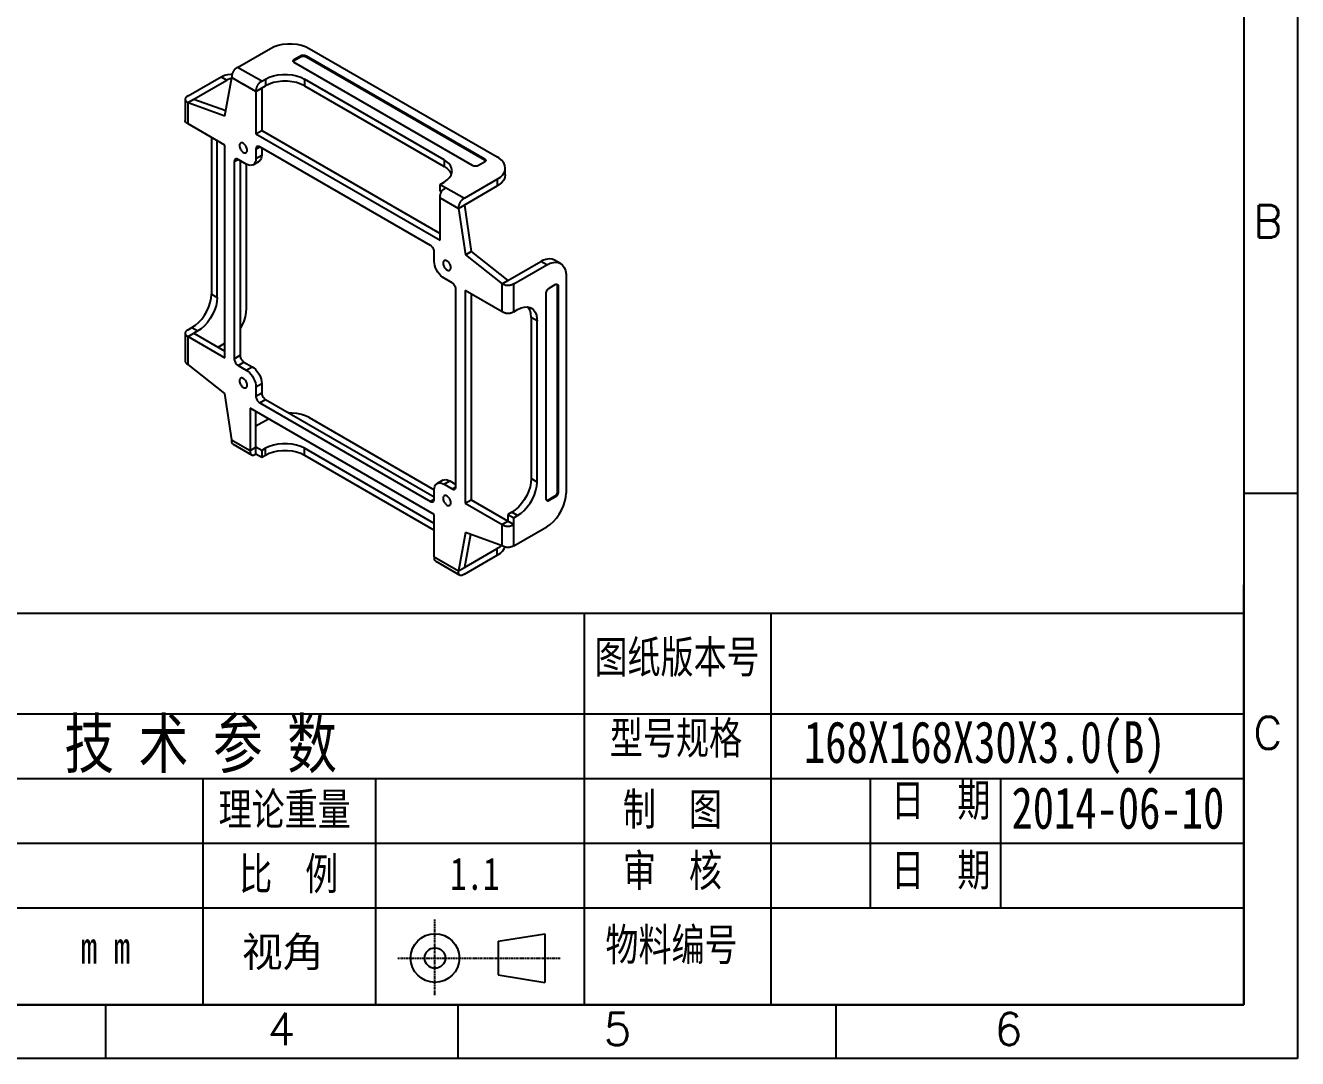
# Model space of a CAD drawing. Header units: millimetres. Extents: x 1063 to 4361, y 385 to 1055.
# Drawn here: x 2682 to 3146.1, y 385.4 to 762.4 of the extents above; entities that cross this region are included whole.
import ezdxf
from ezdxf.enums import TextEntityAlignment as Align

# ---------------------------------------------------------------- set-up
doc = ezdxf.new("R2010")
doc.units = ezdxf.units.MM
doc.linetypes.add('HIDDEN', pattern=[9.525, 6.35, -3.175])
doc.styles.add('Roman', font='romans', dxfattribs={"bigfont": 'bigfont'})
doc.styles.add('ST', font='')
doc.styles.add('文字', font='', dxfattribs={"width": 0.75, "height": 1})
doc.styles.get('ST').set_extended_font_data('PMingLiU')
doc.styles.get('文字').set_extended_font_data('SimSun')

msp = doc.modelspace()

# ---------------------------------------------------------------- linework, layer by layer
at = {"color": 0, "lineweight": -3}
for p, q in [((3146.109, 1054.614), (3146.109, 385.417)), ((3126.452, 1034.957), (3126.452, 405.075)), ((3126.452, 591.676), (3146.094, 591.676)), ((3126.452, 558.284), (3126.452, 405.075)), ((3126.452, 405.075), (3126.452, 558.284)), ((2608.176, 547.962), (3126.452, 547.962)), ((2885.842, 547.962), (2885.842, 405.075)), ((2953.944, 547.962), (2953.944, 405.075)), ((2608.176, 511.143), (3126.452, 511.143)), ((2608.176, 487.572), (3126.452, 487.572)), ((2746.761, 487.572), (2746.761, 405.075)), ((2809.779, 487.572), (2809.779, 405.075)), ((2990.207, 487.572), (2990.207, 440.431)), ((3037.699, 487.572), (3037.699, 440.431)), ((2608.176, 464.001), (2765.536, 464.001)), ((2765.536, 464.001), (3126.452, 464.001)), ((2608.176, 440.431), (3126.452, 440.431)), ((3126.452, 405.075), (2231.008, 405.075)), ((2616.924, 405.075), (3126.452, 405.075)), ((3146.109, 385.417), (2211.35, 385.417))]:
    msp.add_line(p, q, dxfattribs=at)
for p, q in [((2759.407, 747.072), (2771.428, 754.012)), ((2771.428, 754.012), (2772.763, 754.659)), ((2772.763, 754.659), (2774.273, 755.162)), ((2774.273, 755.162), (2775.911, 755.506)), ((2775.911, 755.506), (2777.627, 755.681)), ((2777.627, 755.681), (2779.37, 755.681)), ((2779.37, 755.681), (2781.087, 755.506)), ((2781.087, 755.506), (2782.725, 755.162)), ((2782.725, 755.162), (2784.235, 754.659)), ((2784.235, 754.659), (2785.57, 754.012)), ((2785.57, 754.012), (2854.172, 714.405)), ((2779.679, 749.425), (2779.702, 749.575)), ((2779.685, 749.35), (2779.679, 749.425)), ((2779.73, 749.201), (2779.685, 749.35)), ((2779.702, 749.575), (2779.769, 749.721)), ((2779.721, 749.221), (2779.805, 749.364)), ((2779.819, 749.059), (2779.73, 749.201)), ((2779.769, 749.721), (2779.88, 749.858)), ((2779.805, 749.364), (2779.93, 749.496)), ((2779.95, 748.928), (2779.819, 749.059)), ((2779.88, 749.858), (2780.03, 749.982)), ((2779.93, 749.496), (2780.093, 749.614)), ((2780.118, 748.813), (2779.95, 748.928)), ((2780.03, 749.982), (2780.118, 750.037)), ((2780.093, 749.614), (2780.118, 749.629)), ((2780.118, 750.037), (2782.333, 751.316)), ((2780.118, 749.629), (2782.333, 750.908)), ((2780.118, 750.037), (2780.118, 749.629)), ((2845.166, 711.258), (2780.118, 748.813)), ((2782.333, 751.316), (2782.533, 751.413)), ((2782.333, 751.316), (2782.333, 750.908)), ((2782.333, 750.908), (2782.533, 751.005)), ((2782.533, 751.413), (2782.759, 751.488)), ((2782.533, 751.005), (2782.759, 751.08)), ((2782.759, 751.488), (2783.005, 751.54)), ((2782.759, 751.08), (2783.005, 751.132)), ((2783.005, 751.54), (2783.262, 751.566)), ((2783.005, 751.132), (2783.262, 751.158)), ((2783.262, 751.566), (2783.524, 751.566)), ((2783.262, 751.158), (2783.524, 751.158)), ((2783.524, 751.566), (2783.781, 751.54)), ((2783.524, 751.158), (2783.781, 751.132)), ((2783.781, 751.54), (2784.027, 751.488)), ((2783.781, 751.132), (2784.027, 751.08)), ((2784.027, 751.488), (2784.253, 751.413)), ((2784.027, 751.08), (2784.253, 751.005)), ((2784.253, 751.413), (2784.453, 751.316)), ((2784.253, 751.005), (2784.453, 750.908)), ((2784.453, 751.316), (2849.501, 713.761)), ((2784.453, 751.316), (2784.453, 750.908)), ((2784.453, 750.908), (2849.501, 713.353)), ((2741.382, 736.665), (2753.403, 743.605)), ((2753.403, 743.605), (2754.631, 744.19)), ((2753.403, 743.605), (2755.524, 742.381)), ((2754.631, 744.19), (2755.821, 744.509)), ((2754.752, 729.422), (2757.286, 743.398)), ((2756.019, 742.646), (2755.524, 742.381)), ((2755.821, 744.509), (2756.938, 744.553)), ((2757.236, 743.126), (2756.019, 742.646)), ((2756.938, 744.553), (2757.38, 744.487)), ((2757.287, 743.662), (2757.286, 743.398)), ((2757.286, 743.398), (2761.455, 740.991)), ((2757.299, 743.931), (2757.287, 743.662)), ((2757.328, 744.207), (2757.299, 743.931)), ((2757.357, 744.386), (2757.328, 744.207)), ((2757.396, 744.568), (2757.357, 744.386)), ((2757.446, 744.75), (2757.396, 744.568)), ((2757.506, 744.934), (2757.446, 744.75)), ((2757.577, 745.116), (2757.506, 744.934)), ((2757.658, 745.296), (2757.577, 745.116)), ((2757.735, 745.449), (2757.658, 745.296)), ((2757.819, 745.598), (2757.735, 745.449)), ((2757.91, 745.742), (2757.819, 745.598)), ((2758.007, 745.883), (2757.91, 745.742)), ((2758.109, 746.017), (2758.007, 745.883)), ((2758.215, 746.146), (2758.109, 746.017)), ((2758.326, 746.268), (2758.215, 746.146)), ((2758.532, 746.468), (2758.326, 746.268)), ((2758.746, 746.646), (2758.532, 746.468)), ((2758.964, 746.802), (2758.746, 746.646)), ((2759.185, 746.942), (2758.964, 746.802)), ((2759.407, 747.072), (2759.185, 746.942)), ((2768.229, 741.979), (2759.407, 747.072)), ((2768.229, 741.979), (2769.643, 742.795)), ((2769.643, 742.795), (2770.978, 743.442)), ((2769.643, 742.795), (2769.643, 740.346)), ((2770.978, 743.442), (2772.488, 743.945)), ((2772.488, 743.945), (2774.126, 744.29)), ((2774.126, 744.29), (2775.843, 744.464)), ((2775.843, 744.464), (2777.586, 744.464)), ((2777.586, 744.464), (2779.302, 744.29)), ((2779.302, 744.29), (2780.94, 743.945)), ((2780.94, 743.945), (2782.45, 743.442)), ((2782.45, 743.442), (2783.785, 742.795)), ((2834.743, 713.375), (2783.785, 742.795)), ((2783.785, 742.795), (2783.785, 740.346)), ((2743.503, 735.44), (2755.524, 742.381)), ((2766.107, 738.305), (2761.455, 740.991)), ((2766.107, 738.305), (2769.643, 740.346)), ((2766.109, 738.569), (2766.107, 738.305)), ((2766.107, 738.305), (2766.115, 738.3)), ((2766.121, 738.838), (2766.109, 738.569)), ((2766.115, 738.3), (2768.236, 739.525)), ((2766.115, 738.3), (2766.115, 722.787)), ((2766.149, 739.114), (2766.121, 738.838)), ((2766.179, 739.293), (2766.149, 739.114)), ((2766.218, 739.475), (2766.179, 739.293)), ((2766.268, 739.657), (2766.218, 739.475)), ((2766.328, 739.84), (2766.268, 739.657)), ((2766.399, 740.023), (2766.328, 739.84)), ((2766.48, 740.203), (2766.399, 740.023)), ((2766.557, 740.355), (2766.48, 740.203)), ((2766.641, 740.504), (2766.557, 740.355)), ((2766.732, 740.649), (2766.641, 740.504)), ((2766.828, 740.789), (2766.732, 740.649)), ((2766.93, 740.924), (2766.828, 740.789)), ((2767.037, 741.052), (2766.93, 740.924)), ((2767.148, 741.174), (2767.037, 741.052)), ((2767.354, 741.375), (2767.148, 741.174)), ((2767.567, 741.552), (2767.354, 741.375)), ((2767.786, 741.709), (2767.567, 741.552)), ((2768.007, 741.849), (2767.786, 741.709)), ((2768.229, 741.979), (2768.007, 741.849)), ((2768.229, 739.529), (2768.236, 739.525)), ((2768.236, 739.525), (2768.236, 724.012)), ((2770.978, 740.993), (2769.643, 740.346)), ((2772.488, 741.496), (2770.978, 740.993)), ((2774.126, 741.84), (2772.488, 741.496)), ((2775.843, 742.015), (2774.126, 741.84)), ((2777.586, 742.015), (2775.843, 742.015)), ((2779.302, 741.84), (2777.586, 742.015)), ((2780.94, 741.496), (2779.302, 741.84)), ((2782.45, 740.993), (2780.94, 741.496)), ((2783.785, 740.346), (2782.45, 740.993)), ((2783.785, 740.346), (2834.743, 710.925)), ((2740.278, 735.47), (2740.277, 735.44)), ((2740.277, 735.44), (2740.28, 735.371)), ((2740.277, 735.44), (2740.277, 727.676)), ((2740.288, 735.568), (2740.278, 735.47)), ((2740.28, 735.371), (2740.296, 735.272)), ((2740.312, 735.666), (2740.288, 735.568)), ((2740.296, 735.272), (2740.331, 735.159)), ((2740.348, 735.763), (2740.312, 735.666)), ((2740.331, 735.159), (2740.383, 735.047)), ((2740.396, 735.858), (2740.348, 735.763)), ((2740.383, 735.047), (2740.451, 734.938)), ((2740.457, 735.951), (2740.396, 735.858)), ((2740.451, 734.938), (2740.535, 734.833)), ((2740.593, 736.11), (2740.457, 735.951)), ((2740.535, 734.833), (2740.633, 734.731)), ((2740.759, 736.261), (2740.593, 736.11)), ((2740.633, 734.731), (2740.744, 734.632)), ((2740.744, 734.632), (2740.94, 734.486)), ((2740.951, 736.402), (2740.759, 736.261)), ((2740.94, 734.486), (2741.156, 734.348)), ((2741.162, 736.536), (2740.951, 736.402)), ((2741.156, 734.348), (2741.382, 734.216)), ((2741.382, 736.665), (2741.162, 736.536)), ((2741.382, 734.216), (2743.503, 735.44)), ((2741.382, 726.452), (2741.382, 734.216)), ((2741.382, 734.216), (2754.752, 729.422)), ((2743.503, 735.44), (2755.09, 731.286)), ((2740.278, 727.647), (2740.277, 727.676)), ((2740.288, 727.549), (2740.278, 727.647)), ((2740.312, 727.451), (2740.288, 727.549)), ((2740.348, 727.354), (2740.312, 727.451)), ((2740.396, 727.259), (2740.348, 727.354)), ((2740.457, 727.166), (2740.396, 727.259)), ((2740.593, 727.007), (2740.457, 727.166)), ((2740.759, 726.856), (2740.593, 727.007)), ((2740.951, 726.714), (2740.759, 726.856)), ((2741.162, 726.581), (2740.951, 726.714)), ((2741.382, 726.452), (2741.162, 726.581)), ((2754.817, 718.695), (2741.382, 726.452)), ((2766.115, 722.787), (2768.236, 724.012)), ((2768.236, 724.012), (2833.306, 686.444)), ((2749.867, 721.553), (2749.867, 664.371)), ((2751.989, 663.146), (2751.989, 720.328)), ((2760.349, 719.337), (2760.226, 719.161)), ((2760.507, 719.463), (2760.349, 719.337)), ((2760.598, 719.507), (2760.507, 719.463)), ((2760.8, 719.553), (2760.598, 719.507)), ((2761.024, 719.545), (2760.8, 719.553)), ((2761.262, 719.481), (2761.024, 719.545)), ((2761.507, 719.364), (2761.262, 719.481)), ((2761.753, 719.197), (2761.507, 719.364)), ((2766.115, 722.787), (2833.306, 683.995)), ((2754.817, 641.109), (2754.817, 718.695)), ((2760.141, 718.942), (2760.099, 718.687)), ((2760.099, 718.687), (2760.099, 718.402)), ((2760.099, 718.402), (2760.141, 718.097)), ((2760.226, 719.161), (2760.141, 718.942)), ((2760.141, 718.097), (2760.226, 717.781)), ((2760.226, 717.781), (2760.349, 717.463)), ((2760.349, 717.463), (2760.507, 717.154)), ((2760.507, 717.154), (2760.696, 716.862)), ((2760.696, 716.862), (2760.91, 716.596)), ((2760.91, 716.596), (2761.141, 716.365)), ((2761.141, 716.365), (2761.384, 716.175)), ((2761.384, 716.175), (2761.631, 716.033)), ((2761.631, 716.033), (2761.873, 715.942)), ((2761.991, 718.986), (2761.753, 719.197)), ((2761.873, 715.942), (2762.105, 715.906)), ((2762.214, 718.737), (2761.991, 718.986)), ((2762.105, 715.906), (2762.319, 715.925)), ((2762.416, 718.457), (2762.214, 718.737)), ((2762.319, 715.925), (2762.507, 715.999)), ((2762.591, 718.155), (2762.416, 718.457)), ((2762.507, 715.999), (2762.666, 716.126)), ((2762.732, 717.84), (2762.591, 718.155)), ((2762.666, 716.126), (2762.789, 716.301)), ((2762.836, 717.522), (2762.732, 717.84)), ((2762.789, 716.301), (2762.873, 716.52)), ((2762.9, 717.211), (2762.836, 717.522)), ((2762.873, 716.52), (2762.916, 716.775)), ((2762.922, 716.915), (2762.9, 717.211)), ((2762.916, 716.775), (2762.922, 716.915)), ((2766.115, 717.235), (2767.529, 718.051)), ((2766.12, 717.374), (2766.115, 717.235)), ((2766.115, 717.235), (2766.115, 713.824)), ((2766.115, 713.824), (2768.236, 715.049)), ((2766.163, 717.63), (2766.12, 717.374)), ((2766.247, 717.848), (2766.163, 717.63)), ((2766.37, 718.024), (2766.247, 717.848)), ((2766.529, 718.15), (2766.37, 718.024)), ((2766.62, 718.194), (2766.529, 718.15)), ((2766.822, 718.241), (2766.62, 718.194)), ((2767.045, 718.232), (2766.822, 718.241)), ((2767.283, 718.168), (2767.045, 718.232)), ((2767.529, 718.051), (2767.283, 718.168)), ((2829.786, 682.107), (2767.529, 718.051)), ((2768.236, 715.049), (2768.182, 714.371)), ((2768.236, 717.643), (2768.236, 715.049)), ((2758.211, 712.671), (2759.625, 713.488)), ((2758.216, 712.811), (2758.211, 712.671)), ((2758.211, 712.671), (2758.211, 640.783)), ((2758.259, 713.066), (2758.216, 712.811)), ((2758.344, 713.285), (2758.259, 713.066)), ((2758.467, 713.46), (2758.344, 713.285)), ((2758.625, 713.587), (2758.467, 713.46)), ((2758.716, 713.631), (2758.625, 713.587)), ((2758.918, 713.677), (2758.716, 713.631)), ((2759.142, 713.669), (2758.918, 713.677)), ((2759.38, 713.605), (2759.142, 713.669)), ((2759.625, 713.488), (2759.38, 713.605)), ((2762.579, 711.783), (2759.625, 713.488)), ((2760.332, 713.08), (2760.332, 642.007)), ((2762.887, 711.62), (2762.579, 711.783)), ((2762.595, 711.773), (2762.595, 659.083)), ((2763.494, 711.393), (2762.887, 711.62)), ((2764.073, 711.302), (2763.494, 711.393)), ((2764.607, 711.35), (2764.073, 711.302)), ((2765.079, 711.535), (2764.607, 711.35)), ((2765.079, 711.535), (2767.2, 712.76)), ((2765.288, 711.677), (2765.079, 711.535)), ((2765.641, 712.056), (2765.288, 711.677)), ((2765.901, 712.551), (2765.641, 712.056)), ((2766.061, 713.146), (2765.901, 712.551)), ((2766.115, 713.824), (2766.061, 713.146)), ((2767.409, 712.902), (2767.2, 712.76)), ((2767.762, 713.281), (2767.409, 712.902)), ((2768.023, 713.775), (2767.762, 713.281)), ((2768.182, 714.371), (2768.023, 713.775)), ((2835.333, 713.004), (2834.743, 713.375)), ((2834.743, 713.375), (2834.743, 710.925)), ((2834.743, 710.925), (2835.864, 710.155)), ((2836.332, 712.179), (2835.333, 713.004)), ((2835.864, 710.155), (2836.735, 709.283)), ((2837.069, 711.267), (2836.332, 712.179)), ((2837.52, 710.295), (2837.069, 711.267)), ((2837.672, 709.293), (2837.52, 710.295)), ((2845.366, 711.161), (2845.166, 711.258)), ((2845.592, 711.085), (2845.366, 711.161)), ((2845.838, 711.034), (2845.592, 711.085)), ((2846.096, 711.008), (2845.838, 711.034)), ((2846.357, 711.008), (2846.096, 711.008)), ((2846.614, 711.034), (2846.357, 711.008)), ((2846.86, 711.085), (2846.614, 711.034)), ((2847.086, 711.161), (2846.86, 711.085)), ((2847.287, 711.258), (2847.086, 711.161)), ((2849.501, 712.536), (2847.287, 711.258)), ((2849.501, 713.761), (2849.669, 713.645)), ((2849.501, 713.761), (2849.501, 713.353)), ((2849.501, 713.353), (2849.669, 713.237)), ((2849.59, 712.592), (2849.501, 712.536)), ((2849.74, 712.716), (2849.59, 712.592)), ((2849.669, 713.645), (2849.8, 713.514)), ((2849.669, 713.237), (2849.8, 713.106)), ((2849.85, 712.852), (2849.74, 712.716)), ((2849.8, 713.514), (2849.889, 713.373)), ((2849.8, 713.106), (2849.889, 712.964)), ((2849.918, 712.998), (2849.85, 712.852)), ((2849.889, 713.373), (2849.935, 713.224)), ((2849.889, 712.964), (2849.898, 712.944)), ((2849.94, 713.149), (2849.918, 712.998)), ((2849.935, 713.224), (2849.94, 713.149)), ((2854.761, 714.034), (2854.172, 714.405)), ((2855.761, 713.21), (2854.761, 714.034)), ((2856.497, 712.298), (2855.761, 713.21)), ((2856.949, 711.326), (2856.497, 712.298)), ((2857.101, 710.323), (2856.949, 711.326)), ((2857.062, 709.82), (2857.101, 710.323)), ((2857.101, 707.873), (2857.101, 710.323)), ((2834.743, 705.21), (2835.864, 705.981)), ((2835.864, 705.981), (2836.735, 706.853)), ((2836.735, 709.283), (2837.331, 708.337)), ((2836.735, 706.853), (2837.331, 707.798)), ((2837.331, 707.798), (2837.634, 708.789)), ((2837.331, 708.337), (2837.445, 708.068)), ((2837.634, 708.789), (2837.672, 709.293)), ((2842.151, 699.3), (2854.172, 706.241)), ((2854.172, 706.241), (2855.292, 707.011)), ((2854.172, 706.241), (2854.172, 703.791)), ((2855.292, 707.011), (2856.164, 707.883)), ((2856.497, 705.899), (2855.761, 704.987)), ((2856.164, 707.883), (2856.76, 708.829)), ((2856.949, 706.871), (2856.497, 705.899)), ((2856.76, 708.829), (2857.062, 709.82)), ((2857.101, 707.873), (2856.949, 706.871)), ((2833.329, 704.394), (2834.743, 705.21)), ((2833.329, 704.394), (2842.151, 699.3)), ((2833.329, 701.944), (2833.329, 704.394)), ((2833.329, 701.944), (2833.815, 701.664)), ((2833.392, 700.568), (2833.462, 700.846)), ((2833.462, 700.846), (2833.512, 701.003)), ((2833.512, 701.003), (2833.57, 701.16)), ((2833.57, 701.16), (2833.636, 701.316)), ((2833.636, 701.316), (2833.709, 701.469)), ((2833.709, 701.469), (2833.789, 701.62)), ((2833.789, 701.62), (2833.876, 701.768)), ((2833.876, 701.768), (2833.969, 701.911)), ((2833.969, 701.911), (2834.085, 702.071)), ((2834.085, 702.071), (2834.207, 702.223)), ((2834.207, 702.223), (2834.336, 702.367)), ((2834.336, 702.367), (2834.469, 702.501)), ((2834.469, 702.501), (2834.607, 702.626)), ((2834.607, 702.626), (2834.747, 702.741)), ((2834.747, 702.741), (2834.972, 702.904)), ((2834.972, 702.904), (2835.199, 703.048)), ((2835.199, 703.048), (2835.427, 703.182)), ((2840.029, 695.626), (2854.172, 703.791)), ((2854.761, 704.162), (2854.172, 703.791)), ((2855.761, 704.987), (2854.761, 704.162)), ((2833.306, 699.508), (2833.307, 699.765)), ((2833.306, 683.995), (2833.306, 699.508)), ((2833.306, 699.508), (2840.029, 695.626)), ((2833.307, 699.765), (2833.318, 700.026)), ((2833.318, 700.026), (2833.345, 700.294)), ((2833.345, 700.294), (2833.392, 700.568)), ((2840.043, 696.16), (2840.031, 695.891)), ((2840.071, 696.436), (2840.043, 696.16)), ((2840.101, 696.615), (2840.071, 696.436)), ((2840.14, 696.796), (2840.101, 696.615)), ((2840.19, 696.979), (2840.14, 696.796)), ((2840.25, 697.162), (2840.19, 696.979)), ((2840.321, 697.344), (2840.25, 697.162)), ((2840.402, 697.525), (2840.321, 697.344)), ((2840.479, 697.677), (2840.402, 697.525)), ((2840.563, 697.826), (2840.479, 697.677)), ((2840.654, 697.971), (2840.563, 697.826)), ((2840.75, 698.111), (2840.654, 697.971)), ((2840.852, 698.245), (2840.75, 698.111)), ((2840.959, 698.374), (2840.852, 698.245)), ((2841.07, 698.496), (2840.959, 698.374)), ((2841.276, 698.696), (2841.07, 698.496)), ((2841.489, 698.874), (2841.276, 698.696)), ((2841.708, 699.031), (2841.489, 698.874)), ((2841.929, 699.17), (2841.708, 699.031)), ((2842.151, 699.3), (2841.929, 699.17)), ((2842.151, 696.851), (2844.684, 679.95)), ((2840.031, 695.891), (2840.029, 695.626)), ((2840.029, 695.626), (2842.563, 678.725)), ((2830.032, 681.941), (2829.786, 682.107)), ((2830.27, 681.73), (2830.032, 681.941)), ((2830.493, 681.48), (2830.27, 681.73)), ((2830.695, 681.2), (2830.493, 681.48)), ((2830.87, 680.899), (2830.695, 681.2)), ((2831.011, 680.584), (2830.87, 680.899)), ((2831.115, 680.266), (2831.011, 680.584)), ((2831.179, 679.954), (2831.115, 680.266)), ((2831.2, 679.658), (2831.179, 679.954)), ((2831.2, 676.247), (2831.2, 679.658)), ((2842.563, 678.725), (2844.684, 679.95)), ((2842.563, 678.725), (2855.933, 668.08)), ((2844.684, 679.95), (2858.055, 669.305)), ((2831.254, 675.507), (2831.2, 676.247)), ((2831.414, 674.728), (2831.254, 675.507)), ((2831.674, 673.932), (2831.414, 674.728)), ((2832.028, 673.145), (2831.674, 673.932)), ((2832.463, 672.39), (2832.028, 673.145)), ((2834.45, 676.031), (2834.407, 675.775)), ((2834.407, 675.775), (2834.407, 675.491)), ((2834.407, 675.491), (2834.45, 675.186)), ((2834.534, 676.25), (2834.45, 676.031)), ((2834.45, 675.186), (2834.534, 674.87)), ((2834.658, 676.425), (2834.534, 676.25)), ((2834.534, 674.87), (2834.658, 674.552)), ((2834.816, 676.552), (2834.658, 676.425)), ((2834.658, 674.552), (2834.816, 674.242)), ((2835.005, 676.626), (2834.816, 676.552)), ((2834.816, 674.242), (2835.005, 673.95)), ((2835.218, 676.645), (2835.005, 676.626)), ((2835.005, 673.95), (2835.218, 673.685)), ((2835.45, 676.608), (2835.218, 676.645)), ((2835.218, 673.685), (2835.45, 673.454)), ((2835.693, 676.518), (2835.45, 676.608)), ((2835.45, 673.454), (2835.693, 673.264)), ((2835.939, 676.375), (2835.693, 676.518)), ((2835.693, 673.264), (2835.816, 673.187)), ((2835.816, 673.187), (2836.062, 673.07)), ((2836.182, 676.186), (2835.939, 676.375)), ((2836.062, 673.07), (2836.3, 673.006)), ((2836.414, 675.955), (2836.182, 676.186)), ((2836.3, 673.006), (2836.523, 672.997)), ((2836.627, 675.689), (2836.414, 675.955)), ((2836.523, 672.997), (2836.725, 673.044)), ((2836.816, 675.397), (2836.627, 675.689)), ((2836.725, 673.044), (2836.816, 673.088)), ((2836.974, 675.088), (2836.816, 675.397)), ((2836.816, 673.088), (2836.974, 673.214)), ((2837.098, 674.77), (2836.974, 675.088)), ((2836.974, 673.214), (2837.098, 673.39)), ((2837.182, 674.454), (2837.098, 674.77)), ((2837.098, 673.39), (2837.182, 673.608)), ((2837.225, 674.149), (2837.182, 674.454)), ((2837.182, 673.608), (2837.225, 673.864)), ((2837.225, 673.864), (2837.225, 674.149)), ((2858.055, 669.305), (2870.075, 676.245)), ((2860.176, 668.08), (2872.197, 675.02)), ((2870.692, 676.57), (2870.075, 676.245)), ((2872.197, 675.02), (2870.075, 676.245)), ((2871.905, 677.023), (2870.692, 676.57)), ((2873.064, 677.205), (2871.905, 677.023)), ((2872.197, 675.02), (2873.425, 675.605)), ((2874.131, 677.11), (2873.064, 677.205)), ((2873.425, 675.605), (2874.615, 675.924)), ((2875.075, 676.74), (2874.131, 677.11)), ((2874.615, 675.924), (2875.732, 675.968)), ((2877.197, 675.515), (2875.075, 676.74)), ((2875.732, 675.968), (2876.742, 675.734)), ((2876.742, 675.734), (2877.197, 675.515)), ((2877.197, 675.515), (2877.989, 674.883)), ((2877.989, 674.883), (2878.605, 674.006)), ((2878.605, 674.006), (2879.027, 672.912)), ((2879.027, 672.912), (2879.241, 671.634)), ((2832.968, 671.691), (2832.463, 672.39)), ((2833.527, 671.068), (2832.968, 671.691)), ((2834.122, 670.54), (2833.527, 671.068)), ((2834.736, 670.123), (2834.122, 670.54)), ((2837.69, 668.418), (2834.736, 670.123)), ((2837.935, 668.251), (2837.69, 668.418)), ((2855.933, 668.08), (2858.055, 669.305)), ((2879.241, 671.634), (2879.268, 670.938)), ((2879.268, 670.938), (2879.268, 591.723)), ((2749.76, 662.891), (2749.867, 664.371)), ((2749.867, 664.371), (2751.989, 663.146)), ((2838.174, 668.04), (2837.935, 668.251)), ((2838.397, 667.791), (2838.174, 668.04)), ((2838.599, 667.511), (2838.397, 667.791)), ((2838.773, 667.209), (2838.599, 667.511)), ((2838.915, 666.894), (2838.773, 667.209)), ((2839.019, 666.576), (2838.915, 666.894)), ((2839.083, 666.264), (2839.019, 666.576)), ((2839.104, 665.968), (2839.083, 666.264)), ((2839.104, 594.079), (2839.104, 665.968)), ((2855.933, 657.885), (2842.498, 665.642)), ((2842.498, 665.642), (2842.498, 588.056)), ((2844.62, 664.417), (2844.62, 589.281)), ((2856.163, 667.949), (2855.933, 668.08)), ((2855.933, 657.893), (2855.933, 668.08)), ((2856.402, 667.825), (2856.163, 667.949)), ((2856.655, 667.712), (2856.402, 667.825)), ((2856.825, 667.648), (2856.655, 667.712)), ((2857.002, 667.591), (2856.825, 667.648)), ((2857.185, 667.543), (2857.002, 667.591)), ((2857.373, 667.503), (2857.185, 667.543)), ((2857.567, 667.473), (2857.373, 667.503)), ((2857.764, 667.453), (2857.567, 667.473)), ((2857.934, 667.444), (2857.764, 667.453)), ((2858.105, 667.442), (2857.934, 667.444)), ((2858.276, 667.449), (2858.105, 667.442)), ((2858.445, 667.462), (2858.276, 667.449)), ((2858.613, 667.483), (2858.445, 667.462)), ((2858.778, 667.511), (2858.613, 667.483)), ((2858.939, 667.546), (2858.778, 667.511)), ((2859.215, 667.624), (2858.939, 667.546)), ((2859.476, 667.721), (2859.215, 667.624)), ((2859.721, 667.832), (2859.476, 667.721)), ((2859.953, 667.953), (2859.721, 667.832)), ((2860.176, 668.08), (2859.953, 667.953)), ((2860.176, 657.893), (2860.176, 668.08)), ((2872.039, 664.712), (2872.055, 664.934)), ((2872.039, 589.601), (2872.039, 664.712)), ((2872.055, 664.934), (2872.103, 665.168)), ((2872.103, 665.168), (2872.181, 665.407)), ((2872.181, 665.407), (2872.287, 665.643)), ((2872.287, 665.643), (2872.418, 665.869)), ((2872.418, 665.869), (2872.569, 666.079)), ((2872.569, 666.079), (2872.737, 666.266)), ((2872.737, 666.266), (2872.915, 666.424)), ((2872.915, 666.424), (2873.099, 666.549)), ((2873.099, 666.549), (2875.314, 667.827)), ((2875.314, 667.827), (2875.498, 667.915)), ((2875.498, 667.915), (2875.677, 667.963)), ((2875.677, 667.963), (2875.844, 667.97)), ((2875.844, 667.97), (2875.996, 667.935)), ((2875.866, 667.967), (2875.948, 667.823)), ((2875.948, 667.823), (2876, 667.649)), ((2875.996, 667.935), (2876.064, 667.902)), ((2876, 667.649), (2876.02, 667.448)), ((2876.02, 667.448), (2876.021, 667.419)), ((2876.021, 667.419), (2876.021, 592.308)), ((2876.374, 667.215), (2876.021, 667.419)), ((2876.064, 667.902), (2876.183, 667.807)), ((2876.183, 667.807), (2876.275, 667.675)), ((2876.275, 667.675), (2876.338, 667.511)), ((2876.338, 667.511), (2876.37, 667.32)), ((2876.37, 667.32), (2876.374, 667.215)), ((2876.374, 667.215), (2876.374, 592.104)), ((2748.213, 658.167), (2748.92, 659.741)), ((2748.92, 659.741), (2749.441, 661.332)), ((2749.441, 661.332), (2749.76, 662.891)), ((2751.562, 660.107), (2751.041, 658.517)), ((2751.881, 661.666), (2751.562, 660.107)), ((2751.989, 663.146), (2751.881, 661.666)), ((2762.595, 659.083), (2762.488, 657.603)), ((2861.59, 658.71), (2862.818, 659.295)), ((2862.818, 659.295), (2864.009, 659.614)), ((2864.009, 659.614), (2865.126, 659.657)), ((2865.126, 659.657), (2866.135, 659.424)), ((2865.592, 659.388), (2865.416, 659.62)), ((2866.113, 658.398), (2865.592, 659.388)), ((2866.135, 659.424), (2866.59, 659.205)), ((2866.59, 659.205), (2867.382, 658.572)), ((2745.215, 654.012), (2746.332, 655.259)), ((2746.332, 655.259), (2747.341, 656.658)), ((2747.341, 656.658), (2748.213, 658.167)), ((2749.463, 655.433), (2748.453, 654.034)), ((2750.334, 656.943), (2749.463, 655.433)), ((2751.041, 658.517), (2750.334, 656.943)), ((2761.648, 654.454), (2760.941, 652.88)), ((2762.169, 656.044), (2761.648, 654.454)), ((2762.488, 657.603), (2762.169, 656.044)), ((2855.933, 657.893), (2855.933, 657.885)), ((2856.163, 657.763), (2855.933, 657.893)), ((2855.933, 657.885), (2855.941, 657.889)), ((2856.402, 657.638), (2856.163, 657.763)), ((2856.655, 657.525), (2856.402, 657.638)), ((2856.825, 657.461), (2856.655, 657.525)), ((2857.002, 657.404), (2856.825, 657.461)), ((2857.185, 657.356), (2857.002, 657.404)), ((2857.373, 657.317), (2857.185, 657.356)), ((2857.567, 657.287), (2857.373, 657.317)), ((2857.764, 657.267), (2857.567, 657.287)), ((2857.934, 657.257), (2857.764, 657.267)), ((2858.105, 657.256), (2857.934, 657.257)), ((2858.276, 657.262), (2858.105, 657.256)), ((2858.445, 657.275), (2858.276, 657.262)), ((2858.613, 657.296), (2858.445, 657.275)), ((2858.778, 657.324), (2858.613, 657.296)), ((2858.939, 657.359), (2858.778, 657.324)), ((2859.215, 657.438), (2858.939, 657.359)), ((2859.476, 657.534), (2859.215, 657.438)), ((2859.721, 657.645), (2859.476, 657.534)), ((2859.953, 657.766), (2859.721, 657.645)), ((2860.176, 657.893), (2859.953, 657.766)), ((2860.176, 657.893), (2861.59, 658.71)), ((2866.432, 657.208), (2866.113, 658.398)), ((2866.54, 655.852), (2866.432, 657.208)), ((2866.54, 655.852), (2866.54, 597.011)), ((2868.661, 654.627), (2866.54, 655.852)), ((2867.382, 658.572), (2867.999, 657.696)), ((2867.999, 657.696), (2868.42, 656.602)), ((2868.42, 656.602), (2868.634, 655.324)), ((2868.634, 655.324), (2868.661, 654.627)), ((2868.661, 595.786), (2868.661, 654.627)), ((2740.278, 650.111), (2740.277, 650.082)), ((2740.277, 650.082), (2740.28, 650.013)), ((2740.277, 650.082), (2740.277, 639.896)), ((2740.288, 650.21), (2740.278, 650.111)), ((2740.28, 650.013), (2740.296, 649.914)), ((2740.312, 650.308), (2740.288, 650.21)), ((2740.296, 649.914), (2740.331, 649.801)), ((2740.348, 650.405), (2740.312, 650.308)), ((2740.331, 649.801), (2740.383, 649.689)), ((2740.396, 650.5), (2740.348, 650.405)), ((2740.457, 650.593), (2740.396, 650.5)), ((2740.593, 650.752), (2740.457, 650.593)), ((2740.759, 650.903), (2740.593, 650.752)), ((2740.951, 651.044), (2740.759, 650.903)), ((2741.162, 651.178), (2740.951, 651.044)), ((2741.382, 651.307), (2741.162, 651.178)), ((2741.382, 651.307), (2742.796, 652.123)), ((2741.382, 648.866), (2743.503, 650.091)), ((2742.796, 652.123), (2744.024, 652.956)), ((2742.796, 652.123), (2744.917, 650.899)), ((2743.503, 650.091), (2754.817, 643.559)), ((2744.917, 650.899), (2743.51, 650.086)), ((2744.024, 652.956), (2745.215, 654.012)), ((2746.145, 651.732), (2744.917, 650.899)), ((2747.336, 652.787), (2746.145, 651.732)), ((2748.453, 654.034), (2747.336, 652.787)), ((2760.941, 652.88), (2760.332, 651.79)), ((2740.383, 649.689), (2740.451, 649.58)), ((2740.451, 649.58), (2740.535, 649.474)), ((2740.535, 649.474), (2740.633, 649.372)), ((2740.633, 649.372), (2740.744, 649.274)), ((2740.744, 649.274), (2740.94, 649.128)), ((2740.94, 649.128), (2741.156, 648.99)), ((2741.156, 648.99), (2741.382, 648.857)), ((2741.382, 638.671), (2741.382, 648.866)), ((2741.382, 648.866), (2754.817, 641.109)), ((2752.332, 644.993), (2754.817, 646.427)), ((2758.211, 640.783), (2760.332, 642.007)), ((2758.211, 640.783), (2758.233, 640.487)), ((2758.233, 640.487), (2758.296, 640.175)), ((2760.332, 642.007), (2760.354, 641.711)), ((2760.354, 641.711), (2760.418, 641.4)), ((2760.418, 641.4), (2760.522, 641.081)), ((2760.522, 641.081), (2760.663, 640.767)), ((2760.663, 640.767), (2760.838, 640.465)), ((2760.838, 640.465), (2761.039, 640.185)), ((2740.277, 639.896), (2740.28, 639.826)), ((2740.28, 639.826), (2740.296, 639.728)), ((2740.296, 639.728), (2740.331, 639.614)), ((2740.331, 639.614), (2740.383, 639.502)), ((2740.383, 639.502), (2740.451, 639.393)), ((2740.451, 639.393), (2740.535, 639.288)), ((2740.535, 639.288), (2740.633, 639.186)), ((2740.633, 639.186), (2740.744, 639.088)), ((2740.744, 639.088), (2740.94, 638.941)), ((2740.94, 638.941), (2741.156, 638.804)), ((2741.156, 638.804), (2741.382, 638.671)), ((2754.752, 628.026), (2741.382, 638.671)), ((2758.296, 640.175), (2758.401, 639.857)), ((2758.401, 639.857), (2758.542, 639.542)), ((2758.542, 639.542), (2758.716, 639.24)), ((2758.716, 639.24), (2758.918, 638.96)), ((2758.918, 638.96), (2759.142, 638.711)), ((2759.142, 638.711), (2759.38, 638.5)), ((2759.38, 638.5), (2759.625, 638.333)), ((2759.625, 638.333), (2761.747, 639.558)), ((2759.625, 638.333), (2762.579, 636.628)), ((2761.039, 640.185), (2761.263, 639.936)), ((2761.263, 639.936), (2761.501, 639.724)), ((2761.501, 639.724), (2761.747, 639.558)), ((2761.747, 639.558), (2764.7, 637.852)), ((2762.579, 636.628), (2764.7, 637.852)), ((2762.579, 636.628), (2763.193, 636.211)), ((2763.193, 636.211), (2763.788, 635.683)), ((2764.7, 637.852), (2765.314, 637.436)), ((2765.314, 637.436), (2765.91, 636.908)), ((2765.91, 636.908), (2766.468, 636.285)), ((2766.468, 636.285), (2766.973, 635.585)), ((2760.133, 633.142), (2760.09, 632.887)), ((2760.09, 632.887), (2760.09, 632.602)), ((2760.09, 632.602), (2760.133, 632.297)), ((2760.217, 633.361), (2760.133, 633.142)), ((2760.133, 632.297), (2760.217, 631.981)), ((2760.341, 633.537), (2760.217, 633.361)), ((2760.217, 631.981), (2760.341, 631.663)), ((2760.499, 633.663), (2760.341, 633.537)), ((2760.341, 631.663), (2760.499, 631.354)), ((2760.59, 633.707), (2760.499, 633.663)), ((2760.499, 631.354), (2760.688, 631.062)), ((2760.792, 633.754), (2760.59, 633.707)), ((2761.015, 633.745), (2760.792, 633.754)), ((2761.254, 633.681), (2761.015, 633.745)), ((2761.499, 633.564), (2761.254, 633.681)), ((2761.622, 633.487), (2761.499, 633.564)), ((2761.865, 633.297), (2761.622, 633.487)), ((2762.097, 633.066), (2761.865, 633.297)), ((2762.31, 632.8), (2762.097, 633.066)), ((2762.499, 632.508), (2762.31, 632.8)), ((2762.658, 632.199), (2762.499, 632.508)), ((2762.781, 631.881), (2762.658, 632.199)), ((2762.865, 631.565), (2762.781, 631.881)), ((2762.908, 631.26), (2762.865, 631.565)), ((2762.908, 630.975), (2762.908, 631.26)), ((2763.788, 635.683), (2764.347, 635.06)), ((2764.347, 635.06), (2764.852, 634.36)), ((2764.852, 634.36), (2765.288, 633.606)), ((2765.288, 633.606), (2765.641, 632.819)), ((2765.641, 632.819), (2765.901, 632.023)), ((2765.901, 632.023), (2766.061, 631.244)), ((2766.061, 631.244), (2766.115, 630.504)), ((2766.115, 630.504), (2768.236, 631.729)), ((2766.973, 635.585), (2767.409, 634.83)), ((2767.409, 634.83), (2767.762, 634.043)), ((2767.762, 634.043), (2768.023, 633.248)), ((2768.023, 633.248), (2768.182, 632.469)), ((2768.182, 632.469), (2768.236, 631.729)), ((2768.236, 631.729), (2768.236, 628.318)), ((2757.286, 611.125), (2754.752, 628.026)), ((2760.688, 631.062), (2760.901, 630.796)), ((2760.901, 630.796), (2761.133, 630.565)), ((2761.133, 630.565), (2761.376, 630.376)), ((2761.376, 630.376), (2761.622, 630.233)), ((2761.622, 630.233), (2761.865, 630.142)), ((2761.865, 630.142), (2762.097, 630.106)), ((2762.097, 630.106), (2762.31, 630.125)), ((2762.31, 630.125), (2762.499, 630.199)), ((2762.499, 630.199), (2762.658, 630.326)), ((2762.658, 630.326), (2762.781, 630.501)), ((2762.781, 630.501), (2762.865, 630.72)), ((2762.865, 630.72), (2762.908, 630.975)), ((2766.115, 630.504), (2766.115, 627.093)), ((2766.115, 627.093), (2768.236, 628.318)), ((2766.115, 627.093), (2766.136, 626.797)), ((2766.136, 626.797), (2766.2, 626.485)), ((2768.236, 628.318), (2768.258, 628.022)), ((2768.258, 628.022), (2768.321, 627.71)), ((2768.321, 627.71), (2768.426, 627.392)), ((2768.426, 627.392), (2768.567, 627.077)), ((2768.567, 627.077), (2768.741, 626.775)), ((2768.741, 626.775), (2768.943, 626.495)), ((2831.2, 583.964), (2764.009, 622.756)), ((2764.009, 622.756), (2764.009, 607.243)), ((2766.2, 626.485), (2766.304, 626.167)), ((2766.304, 626.167), (2766.446, 625.852)), ((2766.446, 625.852), (2766.62, 625.55)), ((2766.62, 625.55), (2766.822, 625.271)), ((2766.822, 625.271), (2767.045, 625.021)), ((2767.045, 625.021), (2767.283, 624.81)), ((2767.283, 624.81), (2767.529, 624.644)), ((2767.529, 624.644), (2769.65, 625.868)), ((2767.529, 624.644), (2829.786, 588.7)), ((2768.943, 626.495), (2769.167, 626.246)), ((2769.167, 626.246), (2769.405, 626.035)), ((2769.405, 626.035), (2769.65, 625.868)), ((2769.65, 625.868), (2831.2, 590.333)), ((2766.131, 606.018), (2766.131, 621.532)), ((2766.131, 616.231), (2770.721, 618.882)), ((2779.37, 620.959), (2778.123, 620.977)), ((2781.087, 620.784), (2779.37, 620.959)), ((2782.725, 620.44), (2781.087, 620.784)), ((2784.235, 619.937), (2782.725, 620.44)), ((2785.57, 619.29), (2784.235, 619.937)), ((2785.57, 619.29), (2831.2, 592.945)), ((2757.831, 610.81), (2757.286, 611.125)), ((2757.287, 610.862), (2757.286, 611.125)), ((2757.299, 610.607), (2757.287, 610.862)), ((2757.328, 610.364), (2757.299, 610.607)), ((2757.357, 610.219), (2757.328, 610.364)), ((2757.396, 610.083), (2757.357, 610.219)), ((2757.446, 609.957), (2757.396, 610.083)), ((2757.506, 609.844), (2757.446, 609.957)), ((2757.577, 609.743), (2757.506, 609.844)), ((2757.658, 609.656), (2757.577, 609.743)), ((2757.735, 609.593), (2757.658, 609.656)), ((2757.794, 609.556), (2757.735, 609.593)), ((2757.794, 609.556), (2764.518, 605.674)), ((2757.831, 610.81), (2764.009, 607.243)), ((2764.009, 607.243), (2766.131, 608.468)), ((2768.229, 607.256), (2766.131, 608.468)), ((2769.643, 608.073), (2768.229, 607.256)), ((2770.978, 608.72), (2769.643, 608.073)), ((2769.643, 605.623), (2769.643, 608.073)), ((2772.488, 609.223), (2770.978, 608.72)), ((2774.126, 609.567), (2772.488, 609.223)), ((2775.843, 609.742), (2774.126, 609.567)), ((2777.586, 609.742), (2775.843, 609.742)), ((2779.302, 609.567), (2777.586, 609.742)), ((2780.94, 609.223), (2779.302, 609.567)), ((2782.45, 608.72), (2780.94, 609.223)), ((2783.785, 608.073), (2782.45, 608.72)), ((2831.2, 580.698), (2783.785, 608.073)), ((2783.785, 605.623), (2783.785, 608.073)), ((2764.009, 607.243), (2764.011, 606.988)), ((2764.011, 606.988), (2764.022, 606.739)), ((2764.022, 606.739), (2764.048, 606.502)), ((2764.048, 606.502), (2764.095, 606.282)), ((2764.095, 606.282), (2764.165, 606.085)), ((2764.165, 606.085), (2764.216, 605.986)), ((2764.216, 605.986), (2764.274, 605.896)), ((2764.274, 605.896), (2764.339, 605.816)), ((2764.339, 605.816), (2764.412, 605.747)), ((2764.412, 605.747), (2764.493, 605.689)), ((2764.493, 605.689), (2764.518, 605.674)), ((2764.518, 605.674), (2764.579, 605.642)), ((2764.579, 605.642), (2764.673, 605.606)), ((2764.673, 605.606), (2764.788, 605.579)), ((2764.788, 605.579), (2764.911, 605.569)), ((2764.911, 605.569), (2765.039, 605.573)), ((2765.039, 605.573), (2765.173, 605.593)), ((2765.173, 605.593), (2765.31, 605.627)), ((2765.31, 605.627), (2765.451, 605.674)), ((2765.451, 605.674), (2765.675, 605.771)), ((2765.675, 605.771), (2765.903, 605.888)), ((2765.903, 605.888), (2766.131, 606.018)), ((2766.131, 606.018), (2768.229, 604.807)), ((2768.229, 607.256), (2768.229, 604.807)), ((2768.229, 604.807), (2769.643, 605.623)), ((2769.643, 605.623), (2770.978, 606.27)), ((2770.978, 606.27), (2772.488, 606.773)), ((2772.488, 606.773), (2774.126, 607.118)), ((2774.126, 607.118), (2775.843, 607.292)), ((2775.843, 607.292), (2777.586, 607.292)), ((2777.586, 607.292), (2779.302, 607.118)), ((2779.302, 607.118), (2780.94, 606.773)), ((2780.94, 606.773), (2782.45, 606.27)), ((2782.45, 606.27), (2783.785, 605.623)), ((2783.785, 605.623), (2831.2, 578.248)), ((2831.254, 593.605), (2831.414, 594.2)), ((2831.414, 594.2), (2831.674, 594.695)), ((2831.674, 594.695), (2832.028, 595.074)), ((2832.028, 595.074), (2832.236, 595.216)), ((2834.357, 596.441), (2832.236, 595.216)), ((2832.236, 595.216), (2832.708, 595.401)), ((2832.708, 595.401), (2833.242, 595.449)), ((2833.242, 595.449), (2833.821, 595.358)), ((2833.821, 595.358), (2834.428, 595.131)), ((2834.357, 596.441), (2834.829, 596.626)), ((2834.428, 595.131), (2834.736, 594.968)), ((2834.736, 594.968), (2836.857, 596.193)), ((2834.736, 594.968), (2837.69, 593.263)), ((2834.829, 596.626), (2835.363, 596.673)), ((2835.363, 596.673), (2835.942, 596.582)), ((2835.942, 596.582), (2836.549, 596.355)), ((2836.549, 596.355), (2836.857, 596.193)), ((2836.857, 596.193), (2839.104, 594.896)), ((2837.69, 593.263), (2839.104, 594.079)), ((2839.099, 593.94), (2839.104, 594.079)), ((2866.432, 595.531), (2866.113, 593.972)), ((2866.54, 597.011), (2866.432, 595.531)), ((2868.661, 595.786), (2866.54, 597.011)), ((2868.235, 592.747), (2868.554, 594.306)), ((2868.554, 594.306), (2868.661, 595.786)), ((2829.786, 588.7), (2831.2, 589.516)), ((2831.152, 589.121), (2831.195, 589.377)), ((2831.195, 589.377), (2831.2, 589.516)), ((2831.2, 592.927), (2831.254, 593.605)), ((2831.2, 589.516), (2831.2, 592.927)), ((2834.399, 589.976), (2834.394, 589.836)), ((2834.394, 589.836), (2834.415, 589.54)), ((2834.442, 590.231), (2834.399, 589.976)), ((2834.415, 589.54), (2834.479, 589.229)), ((2834.526, 590.45), (2834.442, 590.231)), ((2834.649, 590.625), (2834.526, 590.45)), ((2834.808, 590.752), (2834.649, 590.625)), ((2834.997, 590.826), (2834.808, 590.752)), ((2835.21, 590.845), (2834.997, 590.826)), ((2835.442, 590.809), (2835.21, 590.845)), ((2835.685, 590.718), (2835.442, 590.809)), ((2835.931, 590.575), (2835.685, 590.718)), ((2836.174, 590.386), (2835.931, 590.575)), ((2836.405, 590.155), (2836.174, 590.386)), ((2836.619, 589.889), (2836.405, 590.155)), ((2836.808, 589.597), (2836.619, 589.889)), ((2836.966, 589.288), (2836.808, 589.597)), ((2837.69, 593.263), (2837.935, 593.146)), ((2837.935, 593.146), (2838.174, 593.082)), ((2838.174, 593.082), (2838.397, 593.073)), ((2838.397, 593.073), (2838.599, 593.12)), ((2838.599, 593.12), (2838.69, 593.164)), ((2838.69, 593.164), (2838.848, 593.29)), ((2838.848, 593.29), (2838.972, 593.466)), ((2838.972, 593.466), (2839.056, 593.685)), ((2839.056, 593.685), (2839.099, 593.94)), ((2864.886, 590.807), (2864.014, 589.297)), ((2865.592, 592.381), (2864.886, 590.807)), ((2866.113, 593.972), (2865.592, 592.381)), ((2866.135, 588.073), (2867.007, 589.582)), ((2867.007, 589.582), (2867.714, 591.156)), ((2867.714, 591.156), (2868.235, 592.747)), ((2872.043, 589.497), (2872.039, 589.601)), ((2872.075, 589.305), (2872.043, 589.497)), ((2874.96, 590.472), (2872.746, 589.193)), ((2875.314, 590.268), (2873.099, 588.989)), ((2875.144, 590.597), (2874.96, 590.472)), ((2875.314, 590.268), (2874.96, 590.472)), ((2875.323, 590.755), (2875.144, 590.597)), ((2875.498, 590.392), (2875.314, 590.268)), ((2875.491, 590.942), (2875.323, 590.755)), ((2875.642, 591.152), (2875.491, 590.942)), ((2875.677, 590.551), (2875.498, 590.392)), ((2875.773, 591.378), (2875.642, 591.152)), ((2875.844, 590.738), (2875.677, 590.551)), ((2875.879, 591.614), (2875.773, 591.378)), ((2875.996, 590.948), (2875.844, 590.738)), ((2875.957, 591.853), (2875.879, 591.614)), ((2876.005, 592.086), (2875.957, 591.853)), ((2876.126, 591.174), (2875.996, 590.948)), ((2876.021, 592.308), (2876.005, 592.086)), ((2876.374, 592.104), (2876.021, 592.308)), ((2876.232, 591.41), (2876.126, 591.174)), ((2876.31, 591.648), (2876.232, 591.41)), ((2876.358, 591.882), (2876.31, 591.648)), ((2876.374, 592.104), (2876.358, 591.882)), ((2878.841, 588.684), (2879.16, 590.243)), ((2879.16, 590.243), (2879.268, 591.723)), ((2829.786, 588.7), (2830.032, 588.583)), ((2830.032, 588.583), (2830.27, 588.519)), ((2830.27, 588.519), (2830.493, 588.51)), ((2830.493, 588.51), (2830.695, 588.557)), ((2830.695, 588.557), (2830.786, 588.601)), ((2830.786, 588.601), (2830.945, 588.727)), ((2830.945, 588.727), (2831.068, 588.903)), ((2831.068, 588.903), (2831.152, 589.121)), ((2834.479, 589.229), (2834.583, 588.91)), ((2834.583, 588.91), (2834.724, 588.596)), ((2834.724, 588.596), (2834.899, 588.294)), ((2834.899, 588.294), (2835.101, 588.014)), ((2835.101, 588.014), (2835.324, 587.765)), ((2835.324, 587.765), (2835.562, 587.553)), ((2835.562, 587.553), (2835.808, 587.387)), ((2835.808, 587.387), (2836.053, 587.27)), ((2836.053, 587.27), (2836.291, 587.206)), ((2836.291, 587.206), (2836.515, 587.197)), ((2836.515, 587.197), (2836.717, 587.244)), ((2836.717, 587.244), (2836.808, 587.288)), ((2836.808, 587.288), (2836.966, 587.414)), ((2837.089, 588.97), (2836.966, 589.288)), ((2836.966, 587.414), (2837.089, 587.59)), ((2837.174, 588.654), (2837.089, 588.97)), ((2837.089, 587.59), (2837.174, 587.809)), ((2837.217, 588.349), (2837.174, 588.654)), ((2837.174, 587.809), (2837.217, 588.064)), ((2837.217, 588.064), (2837.217, 588.349)), ((2842.498, 588.056), (2844.62, 589.281)), ((2842.498, 588.056), (2855.933, 580.299)), ((2844.62, 589.281), (2860.176, 580.299)), ((2859.469, 584.763), (2858.055, 583.947)), ((2860.697, 585.596), (2859.469, 584.763)), ((2861.59, 583.538), (2859.469, 584.763)), ((2861.887, 586.652), (2860.697, 585.596)), ((2863.004, 587.898), (2861.887, 586.652)), ((2862.818, 584.371), (2864.009, 585.427)), ((2864.014, 589.297), (2863.004, 587.898)), ((2864.009, 585.427), (2865.126, 586.673)), ((2865.126, 586.673), (2866.135, 588.073)), ((2872.138, 589.141), (2872.075, 589.305)), ((2872.231, 589.01), (2872.138, 589.141)), ((2872.216, 589.051), (2872.194, 589.053)), ((2872.383, 589.058), (2872.216, 589.051)), ((2872.35, 588.915), (2872.231, 589.01)), ((2872.418, 588.882), (2872.35, 588.915)), ((2872.562, 589.105), (2872.383, 589.058)), ((2872.569, 588.847), (2872.418, 588.882)), ((2872.746, 589.193), (2872.562, 589.105)), ((2872.737, 588.853), (2872.569, 588.847)), ((2872.915, 588.901), (2872.737, 588.853)), ((2873.099, 588.989), (2872.746, 589.193)), ((2873.099, 588.989), (2872.915, 588.901)), ((2876.742, 584.01), (2877.613, 585.519)), ((2877.613, 585.519), (2878.32, 587.093)), ((2878.32, 587.093), (2878.841, 588.684)), ((2831.2, 568.45), (2831.2, 583.964)), ((2855.933, 580.299), (2858.055, 581.524)), ((2855.933, 580.299), (2856.157, 580.172)), ((2855.933, 572.535), (2855.933, 580.299)), ((2856.157, 580.172), (2856.388, 580.051)), ((2858.055, 583.947), (2858.055, 581.524)), ((2858.055, 583.947), (2860.176, 582.722)), ((2859.707, 580.044), (2859.946, 580.168)), ((2859.946, 580.168), (2860.176, 580.299)), ((2860.176, 582.722), (2861.59, 583.538)), ((2860.176, 572.535), (2860.176, 582.722)), ((2861.59, 583.538), (2862.818, 584.371)), ((2872.197, 579.475), (2873.425, 580.308)), ((2873.425, 580.308), (2874.615, 581.364)), ((2874.615, 581.364), (2875.732, 582.611)), ((2875.732, 582.611), (2876.742, 584.01)), ((2842.563, 577.329), (2840.029, 563.353)), ((2844.347, 576.689), (2842.151, 564.578)), ((2855.933, 572.535), (2842.563, 577.329)), ((2856.388, 580.051), (2856.633, 579.94)), ((2856.633, 579.94), (2856.894, 579.843)), ((2856.894, 579.843), (2857.17, 579.765)), ((2857.17, 579.765), (2857.331, 579.73)), ((2857.331, 579.73), (2857.496, 579.702)), ((2857.496, 579.702), (2857.664, 579.681)), ((2857.664, 579.681), (2857.833, 579.668)), ((2857.833, 579.668), (2858.004, 579.662)), ((2858.004, 579.662), (2858.175, 579.663)), ((2858.175, 579.663), (2858.345, 579.672)), ((2858.345, 579.672), (2858.542, 579.692)), ((2858.542, 579.692), (2858.736, 579.722)), ((2858.736, 579.722), (2858.924, 579.762)), ((2858.924, 579.762), (2859.107, 579.81)), ((2859.107, 579.81), (2859.284, 579.867)), ((2859.284, 579.867), (2859.454, 579.931)), ((2859.454, 579.931), (2859.707, 580.044)), ((2860.176, 572.535), (2872.197, 579.475)), ((2842.151, 564.578), (2854.172, 571.518)), ((2854.65, 571.814), (2854.172, 571.518)), ((2854.172, 569.068), (2854.172, 571.518)), ((2855.674, 572.628), (2854.65, 571.814)), ((2856.163, 572.405), (2855.933, 572.535)), ((2856.402, 572.28), (2856.163, 572.405)), ((2856.164, 570.711), (2856.76, 571.657)), ((2856.655, 572.167), (2856.402, 572.28)), ((2856.825, 572.103), (2856.655, 572.167)), ((2856.76, 571.657), (2856.924, 572.072)), ((2857.002, 572.046), (2856.825, 572.103)), ((2857.185, 571.998), (2857.002, 572.046)), ((2857.373, 571.958), (2857.185, 571.998)), ((2857.567, 571.928), (2857.373, 571.958)), ((2857.764, 571.908), (2857.567, 571.928)), ((2857.934, 571.899), (2857.764, 571.908)), ((2858.105, 571.898), (2857.934, 571.899)), ((2858.276, 571.904), (2858.105, 571.898)), ((2858.445, 571.917), (2858.276, 571.904)), ((2858.613, 571.938), (2858.445, 571.917)), ((2858.778, 571.966), (2858.613, 571.938)), ((2858.939, 572.001), (2858.778, 571.966)), ((2859.215, 572.08), (2858.939, 572.001)), ((2859.476, 572.176), (2859.215, 572.08)), ((2859.721, 572.287), (2859.476, 572.176)), ((2859.953, 572.408), (2859.721, 572.287)), ((2860.176, 572.535), (2859.953, 572.408)), ((2831.2, 568.45), (2840.029, 563.353)), ((2831.209, 568.184), (2831.208, 568.446)), ((2831.221, 567.928), (2831.209, 568.184)), ((2831.25, 567.685), (2831.221, 567.928)), ((2831.279, 567.54), (2831.25, 567.685)), ((2831.318, 567.404), (2831.279, 567.54)), ((2831.368, 567.279), (2831.318, 567.404)), ((2831.428, 567.165), (2831.368, 567.279)), ((2831.499, 567.064), (2831.428, 567.165)), ((2831.58, 566.978), (2831.499, 567.064)), ((2831.657, 566.915), (2831.58, 566.978)), ((2831.716, 566.877), (2831.657, 566.915)), ((2831.716, 566.877), (2840.538, 561.784)), ((2842.151, 562.128), (2854.172, 569.068)), ((2854.172, 569.068), (2855.292, 569.839)), ((2855.292, 569.839), (2856.164, 570.711)), ((2840.029, 563.353), (2842.151, 564.578)), ((2840.031, 563.091), (2840.029, 563.353)), ((2840.043, 562.835), (2840.031, 563.091)), ((2840.071, 562.592), (2840.043, 562.835)), ((2840.101, 562.447), (2840.071, 562.592)), ((2840.14, 562.311), (2840.101, 562.447)), ((2840.19, 562.186), (2840.14, 562.311)), ((2840.25, 562.072), (2840.19, 562.186)), ((2840.321, 561.971), (2840.25, 562.072)), ((2840.402, 561.884), (2840.321, 561.971)), ((2840.479, 561.821), (2840.402, 561.884)), ((2840.538, 561.784), (2840.479, 561.821)), ((2840.563, 561.77), (2840.538, 561.784)), ((2840.654, 561.729), (2840.563, 561.77)), ((2840.75, 561.701), (2840.654, 561.729)), ((2840.852, 561.684), (2840.75, 561.701)), ((2840.959, 561.678), (2840.852, 561.684)), ((2841.07, 561.684), (2840.959, 561.678)), ((2841.276, 561.722), (2841.07, 561.684)), ((2841.489, 561.791), (2841.276, 561.722)), ((2841.708, 561.887), (2841.489, 561.791)), ((2841.929, 562.002), (2841.708, 561.887)), ((2842.151, 562.128), (2841.929, 562.002)), ((2854.524, 428.193), (2871.49, 430.987)), ((2854.524, 428.193), (2854.524, 415.981)), ((2871.49, 430.987), (2871.49, 413.187)), ((2854.524, 415.981), (2871.49, 413.187)), ((2711.307, 385.417), (2711.307, 405.075)), ((2839.852, 385.417), (2839.852, 405.075)), ((2977.815, 385.417), (2977.815, 405.075))]:
    msp.add_line(p, q)
at = {"color": 1, "linetype": 'HIDDEN', "ltscale": 0.06}
for p, q in [((2831.437, 408.519), (2831.437, 436.153)), ((2817.902, 422.087), (2877.048, 422.087))]:
    msp.add_line(p, q, dxfattribs=at)
for radius in [8.9, 3.744]:
    msp.add_circle((2831.437, 422.087), radius)

# ---------------------------------------------------------------- texts
at = {"color": 0, "lineweight": -3, "style": 'Roman'}
for s, p in [('B', (3135.247, 684.976)), ('C', (3135.247, 498.375)), ('4', (2775.417, 390.266)), ('5', (2898.072, 390.266)), ('6', (3040.681, 390.266))]:
    msp.add_text(s, height=11.785, dxfattribs=at).set_placement(p, align=Align.CENTER)
at = {"style": '文字', "width": 0.75}
for s, p in [('168X168X30X3.0(B)', (2966.042, 493.284)), ('2014-06-10', (3041.759, 469.277))]:
    msp.add_text(s, height=15.21, dxfattribs=at).set_placement(p)
at = {"color": 0, "lineweight": -3, "style": '文字', "width": 0.75}
msp.add_text('m m', height=11.7853, dxfattribs=at).set_placement((2702.218, 420.089))
at = {"style": 'ST'}
msp.add_text('视角', height=10.92, dxfattribs=at).set_placement((2760.996, 418.9))
at = {"color": 0, "lineweight": -3, "style": '文字'}
for s, insert, char_height, width, attachment_point in [('图纸版本号', (2889.61, 537.87), 11.7853, 62.85514, 1), ('技 术 参 数', (2696.269, 499.357), 17.678, 268.91746, 4), ('型号规格', (2895.261, 508.289), 11.7853, 62.85514, 1), ('理论重量', (2752.505, 482.328), 11.7853, 63.01778, 1), ('制  图', (2899.995, 482.328), 11.7853, 62.85514, 1), ('日  期', (2997.893, 485.605), 11.7853, 62.85514, 1), ('比  例', (2760.013, 458.757), 11.7853, 63.01778, 1), ('审  核', (2899.995, 459.971), 11.7853, 62.85514, 1), ('日  期', (2997.893, 460.151), 11.7853, 62.85514, 1), ('1.1', (2836.936, 458.757), 11.7853, 63.01778, 1), ('物料编号', (2893.614, 432.907), 11.7853, 62.85514, 1)]:
    msp.add_mtext(s, dxfattribs=dict(at, insert=insert, char_height=char_height, width=width, attachment_point=attachment_point))

doc.saveas('drawing.dxf')
